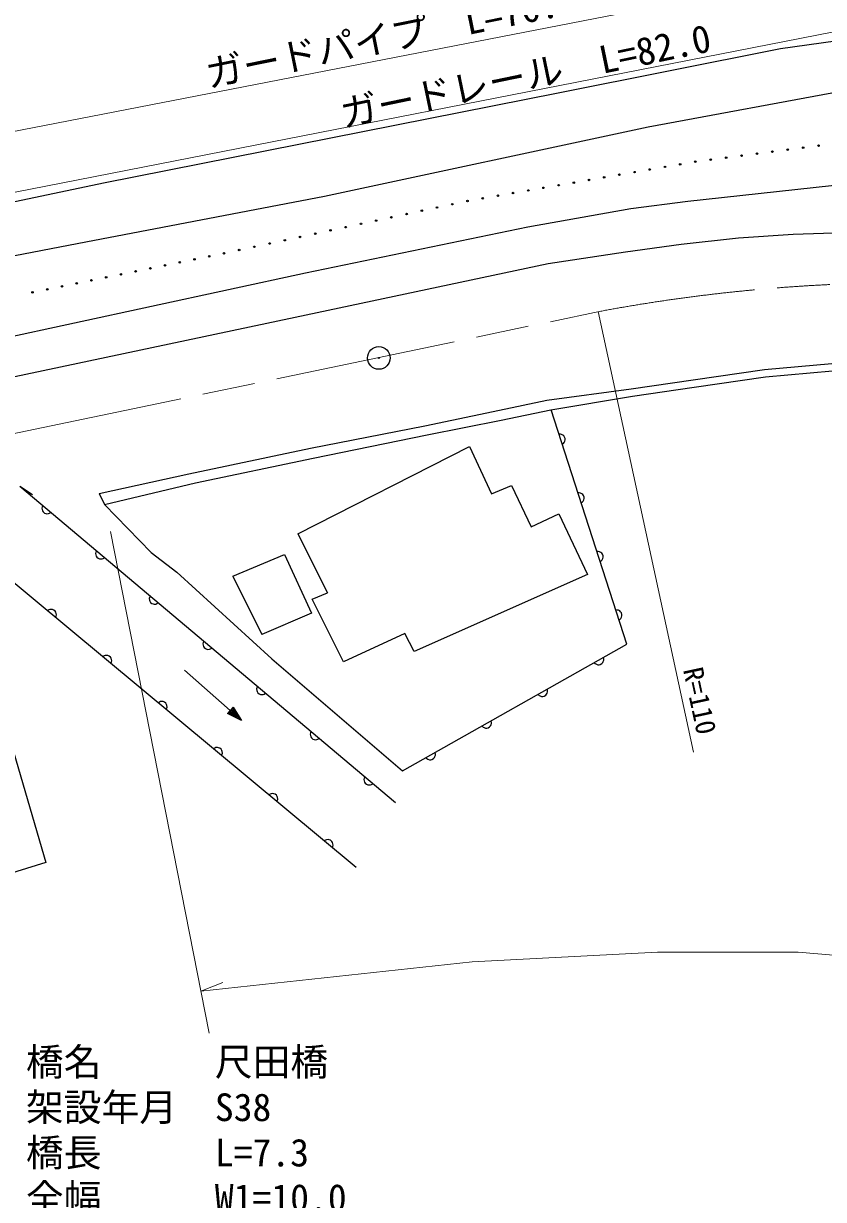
# Model space of a CAD drawing. Units: millimetres, scale not verified. Extents: x 40000 to 680000, y 20000 to 380000.
# Drawn here: x 339810 to 392762, y 263117 to 340928 of the extents above; entities that cross this region are included whole.
import ezdxf
from ezdxf.enums import TextEntityAlignment as Align

# ---------------------------------------------------------------- set-up
doc = ezdxf.new("R2010")
doc.units = ezdxf.units.MM
doc.header["$LTSCALE"] = 1000
doc.linetypes.add('CHAIN', pattern=[18.5, 12, -1.5, 3.5, -1.5])
for name, color, linetype, lineweight in [('M-BGD', 7, 'Continuous', 25), ('M-BMK', 2, 'CHAIN', 13), ('M-BMK-SRVR', 3, 'Continuous', 25), ('M-STR-HTXT', 7, 'Continuous', 13), ('M-STR-STR1', 1, 'Continuous', 25), ('M-STR-STRC', 7, 'Continuous', 25)]:
    doc.layers.add(name, color=color, linetype=linetype, lineweight=lineweight)
doc.styles.add('ＭＳ ゴシック', font='')
doc.styles.get('ＭＳ ゴシック').set_extended_font_data('MS Gothic')

msp = doc.modelspace()

# ---------------------------------------------------------------- linework, layer by layer
at = {"layer": 'M-BGD'}
for p, q in [((389921, 339271), (405591, 341490)), ((375202, 336343), (389921, 339271)), ((345111, 330380), (375202, 336343)), ((394598, 336564), (381147, 334068)), ((381147, 334068), (359730, 329477)), ((383776, 329182), (404282, 331414)), ((302348, 321426), (345111, 330380)), ((359730, 329477), (343933, 326460)), ((380013, 328685), (383776, 329182)), ((373197, 327478), (380013, 328685)), ((358467, 324422), (373197, 327478)), ((343933, 326460), (326982, 323176)), ((332963, 318909), (358467, 324422)), ((388862, 318040), (393318, 318440)), ((384135, 317356), (388862, 318040)), ((384206, 316862), (388920, 317543)), ((388920, 317543), (393351, 317941)), ((374449, 316000), (380032, 316760)), ((380032, 316760), (384135, 317356)), ((380110, 316266), (384206, 316862)), ((371308, 315349), (374449, 316000)), ((374714, 315357), (380110, 316266)), ((366371, 314310), (371308, 315349)), ((371420, 314675), (374714, 315357)), ((379752, 299850), (374738, 315361)), ((366535, 313710), (371420, 314675)), ((358810, 312827), (366371, 314310)), ((358981, 312176), (366535, 313710)), ((375345, 313754), (375257, 313755)), ((375425, 313736), (375345, 313754)), ((375513, 313691), (375425, 313736)), ((375575, 313637), (375513, 313691)), ((375627, 313566), (375575, 313637)), ((350757, 311129), (358810, 312827)), ((357967, 307154), (369338, 312941)), ((369338, 312941), (370792, 309800)), ((375472, 313089), (375544, 313141)), ((375544, 313141), (375597, 313203)), ((375597, 313203), (375642, 313291)), ((375662, 313459), (375627, 313566)), ((375642, 313291), (375661, 313371)), ((375661, 313371), (375662, 313459)), ((351199, 310529), (358981, 312176)), ((344824, 309820), (350757, 311129)), ((345178, 309109), (351199, 310529)), ((364434, 289358), (339571, 310292)), ((344824, 309820), (345178, 309109)), ((370792, 309800), (372108, 310368)), ((372108, 310368), (373416, 307634)), ((376599, 309876), (376510, 309877)), ((376678, 309858), (376599, 309876)), ((376767, 309813), (376678, 309858)), ((376828, 309759), (376767, 309813)), ((376881, 309688), (376828, 309759)), ((376915, 309581), (376881, 309688)), ((333119, 308975), (361821, 285098)), ((341047, 308940), (341034, 308860)), ((341080, 309023), (341047, 308940)), ((345178, 309109), (348258, 305928)), ((376726, 309211), (376797, 309264)), ((376797, 309264), (376851, 309325)), ((376851, 309325), (376896, 309413)), ((376896, 309413), (376914, 309493)), ((376914, 309493), (376915, 309581)), ((341034, 308860), (341042, 308761)), ((341042, 308761), (341069, 308684)), ((341069, 308684), (341115, 308608)), ((341115, 308608), (341201, 308536)), ((341201, 308536), (341283, 308504)), ((341283, 308504), (341364, 308491)), ((341364, 308491), (341462, 308499)), ((341462, 308499), (341539, 308526)), ((341539, 308526), (341615, 308572)), ((373416, 307634), (375248, 308478)), ((375248, 308478), (377139, 304464)), ((357967, 307154), (359935, 303264)), ((344599, 305950), (344586, 305869)), ((344586, 305869), (344594, 305770)), ((344631, 306032), (344599, 305950)), ((348258, 305928), (349966, 304620)), ((353675, 304354), (357095, 305796)), ((357095, 305796), (358863, 301911)), ((377852, 305999), (377764, 305999)), ((377932, 305980), (377852, 305999)), ((378020, 305935), (377932, 305980)), ((378082, 305881), (378020, 305935)), ((378134, 305810), (378082, 305881)), ((378168, 305703), (378134, 305810)), ((344594, 305770), (344621, 305693)), ((344621, 305693), (344667, 305618)), ((344667, 305618), (344753, 305546)), ((344753, 305546), (344835, 305513)), ((344835, 305513), (344915, 305500)), ((344915, 305500), (345014, 305508)), ((345014, 305508), (345091, 305535)), ((345091, 305535), (345167, 305581)), ((377979, 305333), (378050, 305386)), ((378050, 305386), (378104, 305447)), ((378104, 305447), (378149, 305535)), ((378149, 305535), (378168, 305615)), ((378168, 305615), (378168, 305703)), ((349966, 304620), (356248, 298883)), ((353675, 304354), (355583, 300492)), ((377139, 304464), (365679, 299374)), ((348150, 302959), (348138, 302878)), ((348138, 302878), (348146, 302780)), ((348146, 302780), (348172, 302702)), ((348183, 303041), (348150, 302959)), ((348172, 302702), (348219, 302627)), ((358918, 302828), (359935, 303264)), ((360990, 298684), (358918, 302828)), ((341479, 302129), (341404, 302083)), ((341556, 302156), (341479, 302129)), ((341655, 302165), (341556, 302156)), ((341736, 302153), (341655, 302165)), ((341818, 302121), (341736, 302153)), ((341904, 302049), (341818, 302121)), ((341951, 301974), (341904, 302049)), ((341978, 301897), (341951, 301974)), ((348219, 302627), (348304, 302555)), ((348304, 302555), (348387, 302522)), ((348387, 302522), (348467, 302509)), ((348467, 302509), (348566, 302518)), ((348566, 302518), (348643, 302544)), ((348643, 302544), (348719, 302590)), ((358863, 301911), (355583, 300492)), ((379106, 302121), (379017, 302122)), ((379185, 302102), (379106, 302121)), ((379274, 302057), (379185, 302102)), ((379335, 302004), (379274, 302057)), ((379388, 301932), (379335, 302004)), ((379422, 301826), (379388, 301932)), ((341942, 301635), (341974, 301717)), ((341974, 301717), (341987, 301798)), ((341987, 301798), (341978, 301897)), ((379233, 301455), (379304, 301508)), ((379304, 301508), (379358, 301569)), ((379358, 301569), (379403, 301658)), ((379403, 301658), (379421, 301737)), ((379421, 301737), (379422, 301826)), ((365061, 300574), (360990, 298684)), ((365679, 299374), (365061, 300574)), ((351702, 299968), (351689, 299888)), ((351689, 299888), (351698, 299789)), ((351698, 299789), (351724, 299712)), ((351735, 300051), (351702, 299968)), ((351724, 299712), (351770, 299636)), ((351770, 299636), (351856, 299564)), ((352195, 299553), (352270, 299600)), ((364896, 291469), (379752, 299850)), ((345143, 299082), (345067, 299035)), ((345220, 299109), (345143, 299082)), ((345318, 299118), (345220, 299109)), ((345399, 299105), (345318, 299118)), ((345481, 299073), (345399, 299105)), ((345567, 299001), (345481, 299073)), ((345614, 298926), (345567, 299001)), ((345641, 298849), (345614, 298926)), ((345650, 298751), (345641, 298849)), ((351856, 299564), (351938, 299531)), ((351938, 299531), (352019, 299519)), ((352019, 299519), (352118, 299527)), ((352118, 299527), (352195, 299553)), ((356248, 298883), (364896, 291469)), ((378188, 298710), (378214, 298805)), ((378216, 298887), (378200, 298974)), ((378214, 298805), (378216, 298887)), ((345605, 298587), (345638, 298670)), ((345638, 298670), (345650, 298751)), ((354241, 294819), (350470, 298147)), ((377590, 298630), (377656, 298571)), ((377656, 298571), (377727, 298530)), ((377727, 298530), (377822, 298504)), ((377822, 298504), (377904, 298502)), ((377904, 298502), (377990, 298518)), ((377990, 298518), (378088, 298573)), ((378088, 298573), (378147, 298639)), ((378147, 298639), (378188, 298710)), ((355254, 296978), (355241, 296897)), ((355241, 296897), (355250, 296798)), ((355250, 296798), (355276, 296721)), ((355287, 297060), (355254, 296978)), ((355276, 296721), (355322, 296646)), ((355322, 296646), (355408, 296573)), ((355408, 296573), (355490, 296541)), ((355490, 296541), (355571, 296528)), ((355571, 296528), (355669, 296536)), ((355669, 296536), (355747, 296563)), ((355747, 296563), (355822, 296609)), ((373876, 296535), (373942, 296475)), ((373942, 296475), (374013, 296435)), ((374276, 296423), (374374, 296478)), ((374374, 296478), (374433, 296544)), ((374433, 296544), (374474, 296615)), ((374474, 296615), (374500, 296710)), ((374502, 296792), (374486, 296879)), ((374500, 296710), (374502, 296792)), ((348806, 296034), (348731, 295988)), ((348883, 296061), (348806, 296034)), ((348982, 296070), (348883, 296061)), ((349062, 296058), (348982, 296070)), ((349145, 296026), (349062, 296058)), ((349231, 295954), (349145, 296026)), ((349277, 295879), (349231, 295954)), ((349304, 295802), (349277, 295879)), ((349301, 295622), (349313, 295703)), ((349313, 295703), (349304, 295802)), ((353306, 295270), (353677, 295690)), ((353677, 295690), (354241, 294819)), ((374013, 296435), (374108, 296409)), ((374108, 296409), (374189, 296406)), ((374189, 296406), (374276, 296423)), ((349269, 295540), (349301, 295622)), ((354241, 294819), (353306, 295270)), ((353389, 295304), (353654, 295604)), ((354031, 295004), (353389, 295304)), ((353472, 295337), (353631, 295517)), ((353912, 295110), (353472, 295337)), ((353555, 295371), (353608, 295431)), ((353732, 295269), (353555, 295371)), ((353608, 295431), (353732, 295269)), ((353631, 295517), (353912, 295110)), ((353654, 295604), (354031, 295004)), ((370162, 294440), (370228, 294380)), ((370228, 294380), (370298, 294340)), ((370298, 294340), (370394, 294313)), ((370394, 294313), (370475, 294311)), ((370475, 294311), (370562, 294328)), ((370562, 294328), (370660, 294383)), ((370660, 294383), (370719, 294449)), ((370719, 294449), (370760, 294520)), ((370760, 294520), (370786, 294615)), ((370788, 294697), (370772, 294784)), ((370786, 294615), (370788, 294697)), ((338871, 293722), (341285, 285415)), ((358806, 293987), (358793, 293906)), ((358793, 293906), (358801, 293808)), ((358801, 293808), (358828, 293730)), ((358839, 294069), (358806, 293987)), ((358828, 293730), (358874, 293655)), ((358874, 293655), (358960, 293583)), ((358960, 293583), (359042, 293550)), ((359042, 293550), (359123, 293537)), ((359123, 293537), (359221, 293546)), ((359221, 293546), (359298, 293572)), ((359298, 293572), (359374, 293618)), ((352469, 292987), (352394, 292940)), ((352546, 293014), (352469, 292987)), ((352645, 293023), (352546, 293014)), ((352725, 293010), (352645, 293023)), ((352808, 292978), (352725, 293010)), ((352894, 292907), (352808, 292978)), ((352941, 292831), (352894, 292907)), ((352932, 292493), (352964, 292575)), ((352968, 292754), (352941, 292831)), ((352964, 292575), (352977, 292656)), ((352977, 292656), (352968, 292754)), ((367074, 292602), (367058, 292688)), ((367072, 292520), (367074, 292602)), ((366448, 292345), (366514, 292285)), ((366514, 292285), (366584, 292245)), ((366584, 292245), (366680, 292218)), ((366680, 292218), (366761, 292216)), ((366761, 292216), (366848, 292233)), ((366848, 292233), (366946, 292288)), ((366946, 292288), (367005, 292354)), ((367005, 292354), (367046, 292425)), ((367046, 292425), (367072, 292520)), ((362390, 291079), (362358, 290996)), ((362358, 290996), (362345, 290916)), ((362345, 290916), (362353, 290817)), ((362353, 290817), (362380, 290740)), ((362380, 290740), (362426, 290664)), ((362426, 290664), (362512, 290592)), ((362512, 290592), (362594, 290559)), ((362594, 290559), (362674, 290546)), ((362674, 290546), (362773, 290555)), ((362773, 290555), (362850, 290581)), ((362850, 290581), (362926, 290628)), ((356132, 289939), (356057, 289893)), ((356210, 289966), (356132, 289939)), ((356308, 289975), (356210, 289966)), ((356389, 289963), (356308, 289975)), ((356471, 289931), (356389, 289963)), ((356557, 289859), (356471, 289931)), ((356604, 289784), (356557, 289859)), ((356595, 289445), (356628, 289528)), ((356631, 289707), (356604, 289784)), ((356628, 289528), (356640, 289608)), ((356640, 289608), (356631, 289707)), ((359796, 286892), (359720, 286845)), ((359873, 286919), (359796, 286892)), ((359971, 286928), (359873, 286919)), ((360052, 286916), (359971, 286928)), ((360135, 286883), (360052, 286916)), ((360221, 286812), (360135, 286883)), ((360267, 286736), (360221, 286812)), ((360259, 286398), (360291, 286480)), ((360294, 286659), (360267, 286736)), ((360291, 286480), (360303, 286561)), ((360303, 286561), (360294, 286659)), ((341285, 285415), (334895, 283427))]:
    msp.add_line(p, q, dxfattribs=at)
for centre in [(388358, 332319), (389378, 332451), (390397, 332584), (391417, 332717), (392436, 332849), (382269, 331442), (383274, 331615), (384279, 331789), (385299, 331921), (386319, 332054), (387338, 332186), (378247, 330749), (379253, 330922), (380258, 331095), (381263, 331269), (373221, 329882), (374226, 330055), (375231, 330229), (376237, 330402), (377242, 330575), (369199, 329189), (370204, 329362), (371210, 329535), (372215, 329709), (365169, 328322), (366177, 328539), (367184, 328755), (368192, 328972), (362146, 327672), (363154, 327889), (364161, 328105), (358116, 326805), (359124, 327022), (360131, 327239), (361139, 327455), (355094, 326155), (356101, 326372), (357109, 326589), (351129, 325324), (352104, 325523), (353079, 325722), (354086, 325939), (347230, 324529), (348205, 324728), (349180, 324927), (350155, 325126), (343332, 323734), (344306, 323933), (345281, 324132), (346256, 324331), (340407, 323138), (341382, 323337), (342357, 323536)]:
    msp.add_circle(centre, 50, dxfattribs=at)
at = {"layer": 'M-BMK'}
msp.add_line((266023, 298558), (378015, 321890), dxfattribs=at)
msp.add_arc((398494, 212044), 111739, 57.34386, 100.56033, dxfattribs=at)
at = {"layer": 'M-BMK-SRVR'}
for radius in [750, 30]:
    msp.add_circle((363331, 318798), radius, dxfattribs=at)
at = {"layer": 'M-STR-HTXT'}
for p, q in [((400785, 345767), (328740, 331756)), ((333410, 328637), (412805, 344168)), ((377837, 321867), (384158, 292723)), ((345577, 307312), (352100, 274120)), ((369503, 278832), (381776, 279472)), ((381776, 279472), (391094, 279472)), ((391094, 279472), (400302, 278695)), ((351555, 276890), (369503, 278832)), ((351555, 276890), (353002, 277469))]:
    msp.add_line(p, q, dxfattribs=at)
at = {"layer": 'M-STR-STR1'}
msp.add_line((340406, 309741), (339571, 310292), dxfattribs=at)
at = {"layer": 'M-STR-STRC'}
for p, q in [((387131, 326737), (390766, 326991)), ((390766, 326991), (394110, 327100)), ((379652, 325827), (383344, 326324)), ((383344, 326324), (387131, 326737)), ((374540, 325046), (379652, 325827)), ((357787, 321490), (374540, 325046)), ((335982, 316881), (357787, 321490))]:
    msp.add_line(p, q, dxfattribs=at)

# ---------------------------------------------------------------- texts
at = {"layer": 'M-STR-HTXT', "style": 'ＭＳ ゴシック'}
for s, height, rotation, p in [('ガードパイプ\u3000L=76.0', 1833, 11.5, (364130, 340064)), ('ガードレール\u3000L=82.0', 1833, 11.7, (373032, 337475)), ('R=110', 1320, 282.2, (384581, 296118))]:
    msp.add_text(s, height=height, rotation=rotation, dxfattribs=at).set_placement(p, align=Align.MIDDLE_CENTER)
for s, p in [('橋名\u3000\u3000\u3000尺田橋', (339972, 270755)), ('架設年月\u3000S38', (339972, 267755)), ('橋長\u3000\u3000\u3000L=7.3', (339972, 264755)), ('全幅\u3000\u3000\u3000W1=10.0', (339972, 261755))]:
    msp.add_text(s, height=1833, dxfattribs=at).set_placement(p, align=Align.BOTTOM_LEFT)

doc.saveas('drawing.dxf')
